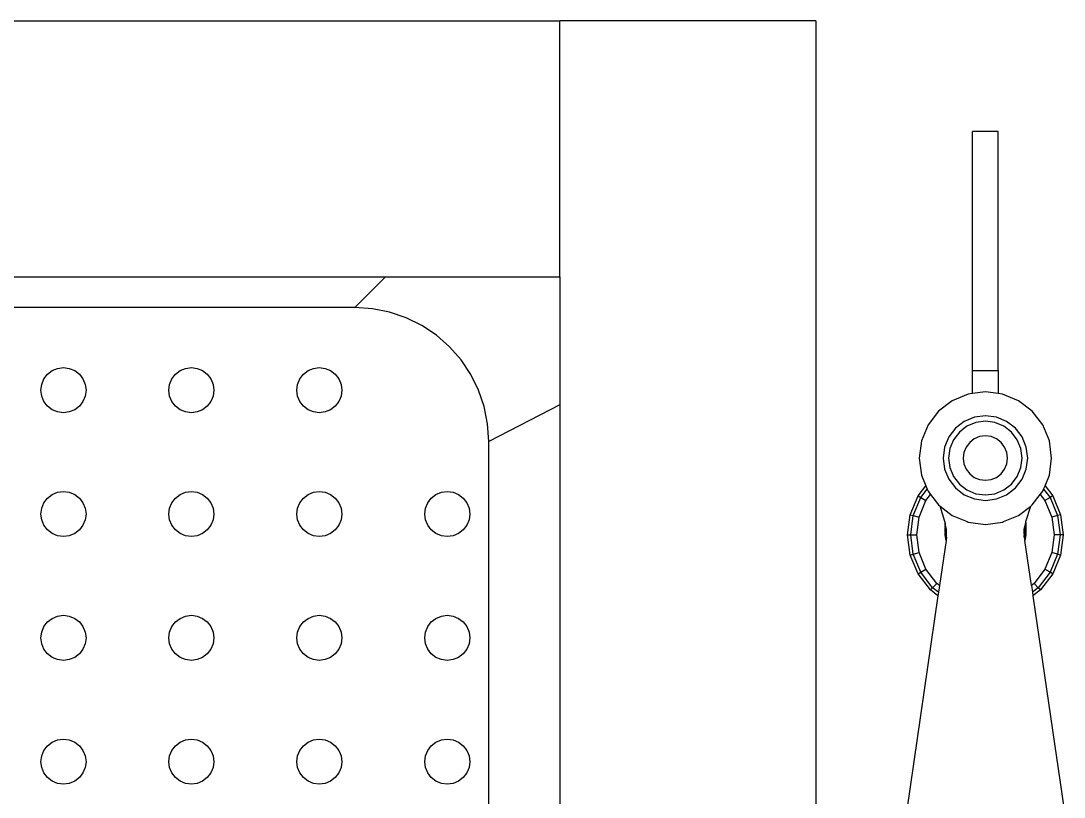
# Model space of a CAD drawing. Header units: millimetres. Extents: x 2562 to 7288, y 778 to 5635.
# Drawn here: x 5986.09 to 6010.56, y 1685.13 to 1703.33 of the extents above; entities that cross this region are included whole.
import ezdxf

# ---------------------------------------------------------------- set-up
doc = ezdxf.new("R2010")
doc.units = ezdxf.units.MM
doc.layers.add('0-gnl-gor3', color=252, linetype='Continuous')
doc.layers.add('2-tef-sabit', color=251, linetype='Continuous')

# ---------------------------------------------------------------- blocks, each defined once
blk = doc.blocks.new('A$C213163F4')
for p, q in [((-93.63, -4), (-89.22, -2.17)), ((-89.22, -2.17), (-84.5, -1.55)), ((-89.22, -2.17), (-89.04, -2.88)), ((-89.04, -2.88), (-84.5, -2.28)), ((-84.5, -1.55), (-79.78, -2.17)), ((-84.5, -1.55), (-84.5, -2.28)), ((-84.5, -2.28), (-79.97, -2.88)), ((-84.5, -2.28), (-84.5, -3.68)), ((-79.78, -2.17), (-79.97, -2.88)), ((-79.78, -2.17), (-75.38, -4)), ((-70.23, -8.67), (-20, -1.34)), ((-106.52, -4.79), (-110.27, -6.35)), ((-102.5, -4.27), (-106.52, -4.79)), ((-98.48, -4.79), (-102.5, -4.27)), ((-96, -5.82), (-98.48, -4.79)), ((-96, -5.82), (-93.63, -4)), ((-95.23, -6.14), (-93.26, -4.63)), ((-93.63, -4), (-93.26, -4.63)), ((-93.26, -4.63), (-89.04, -2.88)), ((-93.26, -4.63), (-92.56, -5.84)), ((-92.56, -5.84), (-88.67, -4.23)), ((-89.04, -2.88), (-88.67, -4.23)), ((-88.67, -4.23), (-84.5, -3.68)), ((-84.5, -3.68), (-80.33, -4.23)), ((-79.97, -2.88), (-80.33, -4.23)), ((-80.33, -4.23), (-76.44, -5.84)), ((-79.97, -2.88), (-75.74, -4.63)), ((-75.74, -4.63), (-76.44, -5.84)), ((-75.38, -4), (-75.74, -4.63)), ((-75.74, -4.63), (-72.11, -7.41)), ((-75.38, -4), (-71.6, -6.9)), ((-110.27, -6.35), (-113.49, -8.82)), ((-95.23, -6.14), (-96, -5.82)), ((-94.73, -6.35), (-95.23, -6.14)), ((-93.98, -6.93), (-94.73, -6.35)), ((-93.98, -6.93), (-92.56, -5.84)), ((-91.52, -8.82), (-93.98, -6.93)), ((-76.44, -5.84), (-73.1, -8.4)), ((-71.6, -6.9), (-72.11, -7.41)), ((-71.6, -6.9), (-70.23, -8.67)), ((-113.49, -8.82), (-115.95, -12.03)), ((-91.25, -9.16), (-91.52, -8.82)), ((-87.6, -10.28), (-91.25, -9.16)), ((-89.05, -12.03), (-91.25, -9.16)), ((-72.63, -9.02), (-83.16, -10.56)), ((-72.11, -7.41), (-73.1, -8.4)), ((-73.1, -8.4), (-72.63, -9.02)), ((-72.63, -9.02), (-71.05, -8.79)), ((-72.11, -7.41), (-71.05, -8.79)), ((-71.05, -8.79), (-70.23, -8.67)), ((-115.95, -12.03), (-117.51, -15.78)), ((-107.46, -11.21), (-109.52, -12.78)), ((-105.07, -10.22), (-107.46, -11.21)), ((-104.74, -11.46), (-106.82, -12.32)), ((-102.5, -9.88), (-105.07, -10.22)), ((-102.5, -11.17), (-104.74, -11.46)), ((-99.93, -10.22), (-102.5, -9.88)), ((-100.27, -11.46), (-102.5, -11.17)), ((-98.19, -12.32), (-100.27, -11.46)), ((-97.54, -11.21), (-99.93, -10.22)), ((-95.49, -12.78), (-97.54, -11.21)), ((-87.6, -15.54), (-89.05, -12.03)), ((-87.42, -10.33), (-87.6, -10.28)), ((-87.42, -10.33), (-87.35, -10.33)), ((-87.35, -10.33), (-86.96, -10.33)), ((-87.12, -10.39), (-87.35, -10.33)), ((-85.77, -10.69), (-87.12, -10.39)), ((-87.12, -10.39), (-85.57, -10.66)), ((-86.96, -10.33), (-86.54, -10.33)), ((-86.96, -10.33), (-84.88, -10.66)), ((-86.54, -10.33), (-86.16, -10.33)), ((-86.54, -10.33), (-84.4, -10.66)), ((-86.16, -10.33), (-83.95, -10.68)), ((-86.16, -10.33), (-85.82, -10.33)), ((-85.82, -10.33), (-83.7, -10.64)), ((-85.82, -10.33), (-85.51, -10.33)), ((-85.51, -10.69), (-85.77, -10.69)), ((-85.57, -10.66), (-85.51, -10.69)), ((-85.51, -10.33), (-83.53, -10.61)), ((-85.51, -10.33), (-85.25, -10.33)), ((-84.83, -10.68), (-85.51, -10.69)), ((-85.25, -10.33), (-83.38, -10.59)), ((-84.83, -10.33), (-85.25, -10.33)), ((-84.88, -10.66), (-84.83, -10.68)), ((-84.83, -10.33), (-84.69, -10.35)), ((-84.4, -10.66), (-84.83, -10.68)), ((-84.69, -10.35), (-84.58, -10.33)), ((-84.69, -10.35), (-83.16, -10.56)), ((-84.69, -10.35), (-83.26, -10.57)), ((-84.58, -10.33), (-84.55, -10.34)), ((-84.55, -10.34), (-84.5, -10.33)), ((-84.5, -10.33), (-83.16, -10.56)), ((-84.4, -10.66), (-84.36, -10.68)), ((-83.95, -10.68), (-84.36, -10.68)), ((-83.95, -10.68), (-83.7, -10.64)), ((-83.7, -10.64), (-83.53, -10.61)), ((-83.53, -10.61), (-83.38, -10.59)), ((-83.38, -10.59), (-83.26, -10.57)), ((-83.26, -10.57), (-83.16, -10.56)), ((-109.52, -12.78), (-111.09, -14.84)), ((-108.6, -13.7), (-109.98, -15.48)), ((-106.82, -12.32), (-108.6, -13.7)), ((-102.5, -14.59), (-103.85, -14.77)), ((-101.15, -14.77), (-102.5, -14.59)), ((-96.4, -13.7), (-98.19, -12.32)), ((-95.03, -15.48), (-96.4, -13.7)), ((-93.91, -14.84), (-95.49, -12.78)), ((-179.04, -16.8), (-179.04, -22.8)), ((-123.04, -16.8), (-179.04, -16.8)), ((-123.04, -22.8), (-123.04, -16.8)), ((-123.04, -16.8), (-117.64, -16.8)), ((-117.64, -16.8), (-118.04, -19.8)), ((-117.51, -15.78), (-117.64, -16.8)), ((-111.09, -14.84), (-112.08, -17.23)), ((-109.98, -15.48), (-110.84, -17.57)), ((-106.18, -16.12), (-107.01, -17.2)), ((-105.1, -15.29), (-106.18, -16.12)), ((-103.85, -14.77), (-105.1, -15.29)), ((-99.9, -15.29), (-101.15, -14.77)), ((-98.82, -16.12), (-99.9, -15.29)), ((-97.99, -17.2), (-98.82, -16.12)), ((-94.16, -17.57), (-95.03, -15.48)), ((-92.92, -17.23), (-93.91, -14.84)), ((-87.5, -15.78), (-87.6, -15.54)), ((-86.97, -19.8), (-87.5, -15.78)), ((-112.08, -17.23), (-112.42, -19.8)), ((-110.84, -17.57), (-111.13, -19.8)), ((-107.53, -18.45), (-107.71, -19.8)), ((-107.01, -17.2), (-107.53, -18.45)), ((-97.47, -18.45), (-97.99, -17.2)), ((-97.29, -19.8), (-97.47, -18.45)), ((-93.87, -19.8), (-94.16, -17.57)), ((-92.58, -19.8), (-92.92, -17.23)), ((-118.04, -19.8), (-117.64, -22.8)), ((-112.42, -19.8), (-112.08, -22.37)), ((-111.13, -19.8), (-110.84, -22.03)), ((-107.71, -19.8), (-107.53, -21.15)), ((-107.53, -21.15), (-107.01, -22.4)), ((-97.99, -22.4), (-97.47, -21.15)), ((-97.47, -21.15), (-97.29, -19.8)), ((-94.16, -22.03), (-93.87, -19.8)), ((-92.92, -22.37), (-92.58, -19.8)), ((-87.5, -23.82), (-86.97, -19.8)), ((-123.04, -22.8), (-179.04, -22.8)), ((-117.64, -22.8), (-123.04, -22.8)), ((-117.64, -22.8), (-117.51, -23.82)), ((-117.51, -23.82), (-115.95, -27.57)), ((-112.08, -22.37), (-111.09, -24.76)), ((-110.84, -22.03), (-109.98, -24.12)), ((-109.98, -24.12), (-108.6, -25.9)), ((-107.01, -22.4), (-106.18, -23.48)), ((-106.18, -23.48), (-105.1, -24.31)), ((-105.1, -24.31), (-103.85, -24.83)), ((-101.15, -24.83), (-99.9, -24.31)), ((-99.9, -24.31), (-98.82, -23.48)), ((-98.82, -23.48), (-97.99, -22.4)), ((-96.4, -25.9), (-95.03, -24.12)), ((-95.03, -24.12), (-94.16, -22.03)), ((-93.91, -24.76), (-92.92, -22.37)), ((-89.05, -27.57), (-87.6, -24.06)), ((-87.6, -24.06), (-87.5, -23.82)), ((-111.09, -24.76), (-109.52, -26.82)), ((-109.52, -26.82), (-107.46, -28.39)), ((-108.6, -25.9), (-106.82, -27.28)), ((-103.85, -24.83), (-102.5, -25.01)), ((-102.5, -25.01), (-101.15, -24.83)), ((-98.19, -27.28), (-96.4, -25.9)), ((-97.54, -28.39), (-95.49, -26.82)), ((-95.49, -26.82), (-93.91, -24.76)), ((-115.95, -27.57), (-113.49, -30.79)), ((-107.46, -28.39), (-105.07, -29.38)), ((-106.82, -27.28), (-104.74, -28.14)), ((-104.74, -28.14), (-102.5, -28.43)), ((-102.5, -28.43), (-100.27, -28.14)), ((-100.27, -28.14), (-98.19, -27.28)), ((-99.93, -29.38), (-97.54, -28.39)), ((-91.25, -30.44), (-89.05, -27.57)), ((-87.6, -29.32), (-91.25, -30.44)), ((-87.42, -29.27), (-87.6, -29.32)), ((-87.35, -29.27), (-87.42, -29.27)), ((-87.12, -29.21), (-87.35, -29.27)), ((-87.35, -29.27), (-86.96, -29.27)), ((-85.77, -28.91), (-87.12, -29.21)), ((-85.57, -28.94), (-87.12, -29.21)), ((-84.88, -28.94), (-86.96, -29.27)), ((-86.96, -29.27), (-86.54, -29.27)), ((-84.4, -28.94), (-86.54, -29.27)), ((-86.54, -29.27), (-86.16, -29.27)), ((-83.95, -28.93), (-86.16, -29.27)), ((-86.16, -29.27), (-85.82, -29.27)), ((-83.7, -28.96), (-85.82, -29.27)), ((-85.82, -29.27), (-85.51, -29.27)), ((-85.51, -28.91), (-85.77, -28.91)), ((-85.51, -28.91), (-85.57, -28.94)), ((-84.83, -28.92), (-85.51, -28.91)), ((-83.53, -28.99), (-85.51, -29.27)), ((-85.51, -29.27), (-85.25, -29.27)), ((-85.25, -29.27), (-85.02, -29.24)), ((-83.38, -29.01), (-85.02, -29.24)), ((-83.26, -29.03), (-85.02, -29.24)), ((-84.83, -29.27), (-85.02, -29.24)), ((-84.83, -28.92), (-84.88, -28.94)), ((-84.4, -28.94), (-84.83, -28.92)), ((-84.71, -29.25), (-84.83, -29.27)), ((-84.69, -29.27), (-84.71, -29.25)), ((-84.69, -29.27), (-84.67, -29.24)), ((-84.64, -29.26), (-84.67, -29.24)), ((-84.58, -29.27), (-84.64, -29.26)), ((-84.58, -29.27), (-84.54, -29.26)), ((-84.54, -29.26), (-84.5, -29.27)), ((-83.16, -29.04), (-84.5, -29.27)), ((-84.36, -28.92), (-84.4, -28.94)), ((-83.95, -28.93), (-84.36, -28.92)), ((-83.95, -28.93), (-83.7, -28.96)), ((-83.7, -28.96), (-83.53, -28.99)), ((-83.53, -28.99), (-83.38, -29.01)), ((-83.38, -29.01), (-83.26, -29.03)), ((-83.26, -29.03), (-83.16, -29.04)), ((-83.16, -29.04), (-72.63, -30.58)), ((-113.49, -30.79), (-110.27, -33.25)), ((-105.07, -29.38), (-102.5, -29.72)), ((-102.5, -29.72), (-99.93, -29.38)), ((-93.98, -32.67), (-91.52, -30.79)), ((-91.52, -30.79), (-91.25, -30.44)), ((-73.1, -31.2), (-76.44, -33.76)), ((-72.63, -30.58), (-73.1, -31.2)), ((-72.11, -32.19), (-73.1, -31.2)), ((-72.63, -30.58), (-71.05, -30.81)), ((-71.05, -30.81), (-72.11, -32.19)), ((-70.23, -30.93), (-71.6, -32.7)), ((-71.05, -30.81), (-70.23, -30.93)), ((-70.23, -30.93), (-20, -38.26)), ((-110.27, -33.25), (-106.52, -34.81)), ((-98.48, -34.81), (-96, -33.78)), ((-96, -33.78), (-95.23, -33.46)), ((-93.63, -35.6), (-96, -33.78)), ((-95.23, -33.46), (-94.73, -33.25)), ((-93.26, -34.97), (-95.23, -33.46)), ((-94.73, -33.25), (-93.98, -32.67)), ((-92.56, -33.76), (-93.98, -32.67)), ((-93.26, -34.97), (-92.56, -33.76)), ((-88.67, -35.37), (-92.56, -33.76)), ((-76.44, -33.76), (-80.33, -35.37)), ((-75.74, -34.97), (-76.44, -33.76)), ((-72.11, -32.19), (-75.74, -34.97)), ((-71.6, -32.7), (-75.38, -35.6)), ((-71.6, -32.7), (-72.11, -32.19)), ((-106.52, -34.81), (-102.5, -35.34)), ((-102.5, -35.34), (-98.48, -34.81)), ((-93.63, -35.6), (-93.26, -34.97)), ((-89.22, -37.43), (-93.63, -35.6)), ((-89.04, -36.72), (-93.26, -34.97)), ((-89.04, -36.72), (-88.67, -35.37)), ((-84.5, -35.92), (-88.67, -35.37)), ((-80.33, -35.37), (-84.5, -35.92)), ((-84.5, -37.32), (-84.5, -35.92)), ((-79.97, -36.72), (-80.33, -35.37)), ((-75.74, -34.97), (-79.97, -36.72)), ((-75.38, -35.6), (-79.78, -37.43)), ((-75.38, -35.6), (-75.74, -34.97)), ((-89.22, -37.43), (-89.04, -36.72)), ((-84.5, -38.05), (-89.22, -37.43)), ((-84.5, -37.32), (-89.04, -36.72)), ((-79.97, -36.72), (-84.5, -37.32)), ((-84.5, -38.05), (-84.5, -37.32)), ((-79.78, -37.43), (-84.5, -38.05)), ((-79.78, -37.43), (-79.97, -36.72))]:
    blk.add_line(p, q)
blk = doc.blocks.new('sink plan')
at = {"layer": '0-gnl-gor3'}
for p, q in [((70185.92, 17466.88), (69776.11, 17466.88)), ((70185.92, 17466.88), (70185.92, 17406.88)), ((70095.86, 17406.88), (69866.41, 17406.88)), ((70095.86, 17406.88), (70087.3, 17390.18)), ((70125.92, 17406.88), (70095.86, 17406.88)), ((70125.92, 17406.88), (70185.92, 17406.88)), ((70125.92, 17365.97), (70125.92, 17406.88)), ((70185.92, 17116.68), (70185.92, 17406.88)), ((69874.96, 17390.18), (70087.3, 17390.18)), ((70087.3, 17390.18), (70091.45, 17389.91)), ((70091.45, 17389.91), (70095.47, 17389.11)), ((70095.47, 17389.11), (70099.35, 17387.79)), ((70012.23, 17385.73), (70010.86, 17385.55)), ((70013.6, 17385.55), (70012.23, 17385.73)), ((70041.26, 17385.73), (70039.9, 17385.55)), ((70042.63, 17385.55), (70041.26, 17385.73)), ((70070.3, 17385.73), (70068.93, 17385.55)), ((70071.67, 17385.55), (70070.3, 17385.73)), ((70099.35, 17387.79), (70103.03, 17385.98)), ((70103.03, 17385.98), (70106.44, 17383.7)), ((70008.49, 17384.18), (70007.65, 17383.08)), ((70009.59, 17385.02), (70008.49, 17384.18)), ((70010.86, 17385.55), (70009.59, 17385.02)), ((70014.88, 17385.02), (70013.6, 17385.55)), ((70015.97, 17384.18), (70014.88, 17385.02)), ((70016.81, 17383.08), (70015.97, 17384.18)), ((70037.53, 17384.18), (70036.68, 17383.08)), ((70038.62, 17385.02), (70037.53, 17384.18)), ((70039.9, 17385.55), (70038.62, 17385.02)), ((70043.91, 17385.02), (70042.63, 17385.55)), ((70045, 17384.18), (70043.91, 17385.02)), ((70045.84, 17383.08), (70045, 17384.18)), ((70066.56, 17384.18), (70065.72, 17383.08)), ((70067.66, 17385.02), (70066.56, 17384.18)), ((70068.93, 17385.55), (70067.66, 17385.02)), ((70072.94, 17385.02), (70071.67, 17385.55)), ((70074.04, 17384.18), (70072.94, 17385.02)), ((70074.88, 17383.08), (70074.04, 17384.18)), ((70106.44, 17383.7), (70109.52, 17380.99)), ((70007.12, 17381.81), (70006.94, 17380.44)), ((70007.65, 17383.08), (70007.12, 17381.81)), ((70017.34, 17381.81), (70016.81, 17383.08)), ((70017.52, 17380.44), (70017.34, 17381.81)), ((70036.16, 17381.81), (70035.98, 17380.44)), ((70036.68, 17383.08), (70036.16, 17381.81)), ((70046.37, 17381.81), (70045.84, 17383.08)), ((70046.55, 17380.44), (70046.37, 17381.81)), ((70065.19, 17381.81), (70065.01, 17380.44)), ((70065.72, 17383.08), (70065.19, 17381.81)), ((70075.41, 17381.81), (70074.88, 17383.08)), ((70075.59, 17380.44), (70075.41, 17381.81)), ((70109.52, 17380.99), (70112.23, 17377.91)), ((70006.94, 17380.44), (70007.12, 17379.07)), ((70007.12, 17379.07), (70007.65, 17377.8)), ((70016.81, 17377.8), (70017.34, 17379.07)), ((70017.34, 17379.07), (70017.52, 17380.44)), ((70035.98, 17380.44), (70036.16, 17379.07)), ((70036.16, 17379.07), (70036.68, 17377.8)), ((70045.84, 17377.8), (70046.37, 17379.07)), ((70046.37, 17379.07), (70046.55, 17380.44)), ((70065.01, 17380.44), (70065.19, 17379.07)), ((70065.19, 17379.07), (70065.72, 17377.8)), ((70074.88, 17377.8), (70075.41, 17379.07)), ((70075.41, 17379.07), (70075.59, 17380.44)), ((70007.65, 17377.8), (70008.49, 17376.7)), ((70008.49, 17376.7), (70009.59, 17375.86)), ((70009.59, 17375.86), (70010.86, 17375.33)), ((70013.6, 17375.33), (70014.88, 17375.86)), ((70014.88, 17375.86), (70015.97, 17376.7)), ((70015.97, 17376.7), (70016.81, 17377.8)), ((70036.68, 17377.8), (70037.53, 17376.7)), ((70037.53, 17376.7), (70038.62, 17375.86)), ((70038.62, 17375.86), (70039.9, 17375.33)), ((70042.63, 17375.33), (70043.91, 17375.86)), ((70043.91, 17375.86), (70045, 17376.7)), ((70045, 17376.7), (70045.84, 17377.8)), ((70065.72, 17377.8), (70066.56, 17376.7)), ((70066.56, 17376.7), (70067.66, 17375.86)), ((70067.66, 17375.86), (70068.93, 17375.33)), ((70071.67, 17375.33), (70072.94, 17375.86)), ((70072.94, 17375.86), (70074.04, 17376.7)), ((70074.04, 17376.7), (70074.88, 17377.8)), ((70112.23, 17377.91), (70114.5, 17374.5)), ((70010.86, 17375.33), (70012.23, 17375.15)), ((70012.23, 17375.15), (70013.6, 17375.33)), ((70039.9, 17375.33), (70041.26, 17375.15)), ((70041.26, 17375.15), (70042.63, 17375.33)), ((70068.93, 17375.33), (70070.3, 17375.15)), ((70070.3, 17375.15), (70071.67, 17375.33)), ((70114.5, 17374.5), (70116.32, 17370.82)), ((70116.32, 17370.82), (70117.64, 17366.94)), ((70117.64, 17366.94), (70118.44, 17362.92)), ((70125.92, 17365.97), (70118.71, 17358.77)), ((70125.92, 17157.32), (70125.92, 17365.97)), ((70118.44, 17362.92), (70118.71, 17358.77)), ((70118.71, 17358.77), (70118.71, 17164.52)), ((70008.49, 17354.18), (70007.65, 17353.08)), ((70009.59, 17355.02), (70008.49, 17354.18)), ((70010.86, 17355.55), (70009.59, 17355.02)), ((70012.23, 17355.73), (70010.86, 17355.55)), ((70013.6, 17355.55), (70012.23, 17355.73)), ((70014.88, 17355.02), (70013.6, 17355.55)), ((70015.97, 17354.18), (70014.88, 17355.02)), ((70016.81, 17353.08), (70015.97, 17354.18)), ((70037.53, 17354.18), (70036.68, 17353.08)), ((70038.62, 17355.02), (70037.53, 17354.18)), ((70039.9, 17355.55), (70038.62, 17355.02)), ((70041.26, 17355.73), (70039.9, 17355.55)), ((70042.63, 17355.55), (70041.26, 17355.73)), ((70043.91, 17355.02), (70042.63, 17355.55)), ((70045, 17354.18), (70043.91, 17355.02)), ((70045.84, 17353.08), (70045, 17354.18)), ((70066.56, 17354.18), (70065.72, 17353.08)), ((70067.66, 17355.02), (70066.56, 17354.18)), ((70068.93, 17355.55), (70067.66, 17355.02)), ((70070.3, 17355.73), (70068.93, 17355.55)), ((70071.67, 17355.55), (70070.3, 17355.73)), ((70072.94, 17355.02), (70071.67, 17355.55)), ((70074.04, 17354.18), (70072.94, 17355.02)), ((70074.88, 17353.08), (70074.04, 17354.18)), ((70095.59, 17354.18), (70094.75, 17353.08)), ((70096.69, 17355.02), (70095.59, 17354.18)), ((70097.96, 17355.55), (70096.69, 17355.02)), ((70099.33, 17355.73), (70097.96, 17355.55)), ((70100.7, 17355.55), (70099.33, 17355.73)), ((70101.98, 17355.02), (70100.7, 17355.55)), ((70103.07, 17354.18), (70101.98, 17355.02)), ((70103.91, 17353.08), (70103.07, 17354.18)), ((70007.12, 17351.81), (70006.94, 17350.44)), ((70007.65, 17353.08), (70007.12, 17351.81)), ((70017.34, 17351.81), (70016.81, 17353.08)), ((70017.52, 17350.44), (70017.34, 17351.81)), ((70036.16, 17351.81), (70035.98, 17350.44)), ((70036.68, 17353.08), (70036.16, 17351.81)), ((70046.37, 17351.81), (70045.84, 17353.08)), ((70046.55, 17350.44), (70046.37, 17351.81)), ((70065.19, 17351.81), (70065.01, 17350.44)), ((70065.72, 17353.08), (70065.19, 17351.81)), ((70075.41, 17351.81), (70074.88, 17353.08)), ((70075.59, 17350.44), (70075.41, 17351.81)), ((70094.23, 17351.81), (70094.04, 17350.44)), ((70094.75, 17353.08), (70094.23, 17351.81)), ((70104.44, 17351.81), (70103.91, 17353.08)), ((70104.62, 17350.44), (70104.44, 17351.81)), ((70006.94, 17350.44), (70007.12, 17349.07)), ((70007.12, 17349.07), (70007.65, 17347.79)), ((70016.81, 17347.79), (70017.34, 17349.07)), ((70017.34, 17349.07), (70017.52, 17350.44)), ((70035.98, 17350.44), (70036.16, 17349.07)), ((70036.16, 17349.07), (70036.68, 17347.79)), ((70045.84, 17347.79), (70046.37, 17349.07)), ((70046.37, 17349.07), (70046.55, 17350.44)), ((70065.01, 17350.44), (70065.19, 17349.07)), ((70065.19, 17349.07), (70065.72, 17347.79)), ((70074.88, 17347.79), (70075.41, 17349.07)), ((70075.41, 17349.07), (70075.59, 17350.44)), ((70094.04, 17350.44), (70094.23, 17349.07)), ((70094.23, 17349.07), (70094.75, 17347.79)), ((70103.91, 17347.79), (70104.44, 17349.07)), ((70104.44, 17349.07), (70104.62, 17350.44)), ((70007.65, 17347.79), (70008.49, 17346.7)), ((70008.49, 17346.7), (70009.59, 17345.86)), ((70014.88, 17345.86), (70015.97, 17346.7)), ((70015.97, 17346.7), (70016.81, 17347.79)), ((70036.68, 17347.79), (70037.53, 17346.7)), ((70037.53, 17346.7), (70038.62, 17345.86)), ((70043.91, 17345.86), (70045, 17346.7)), ((70045, 17346.7), (70045.84, 17347.79)), ((70065.72, 17347.79), (70066.56, 17346.7)), ((70066.56, 17346.7), (70067.66, 17345.86)), ((70072.94, 17345.86), (70074.04, 17346.7)), ((70074.04, 17346.7), (70074.88, 17347.79)), ((70094.75, 17347.79), (70095.59, 17346.7)), ((70095.59, 17346.7), (70096.69, 17345.86)), ((70101.98, 17345.86), (70103.07, 17346.7)), ((70103.07, 17346.7), (70103.91, 17347.79)), ((70009.59, 17345.86), (70010.86, 17345.33)), ((70010.86, 17345.33), (70012.23, 17345.15)), ((70012.23, 17345.15), (70013.6, 17345.33)), ((70013.6, 17345.33), (70014.88, 17345.86)), ((70038.62, 17345.86), (70039.9, 17345.33)), ((70039.9, 17345.33), (70041.26, 17345.15)), ((70041.26, 17345.15), (70042.63, 17345.33)), ((70042.63, 17345.33), (70043.91, 17345.86)), ((70067.66, 17345.86), (70068.93, 17345.33)), ((70068.93, 17345.33), (70070.3, 17345.15)), ((70070.3, 17345.15), (70071.67, 17345.33)), ((70071.67, 17345.33), (70072.94, 17345.86)), ((70096.69, 17345.86), (70097.96, 17345.33)), ((70097.96, 17345.33), (70099.33, 17345.15)), ((70099.33, 17345.15), (70100.7, 17345.33)), ((70100.7, 17345.33), (70101.98, 17345.86)), ((70009.59, 17325.01), (70008.49, 17324.17)), ((70010.86, 17325.54), (70009.59, 17325.01)), ((70012.23, 17325.72), (70010.86, 17325.54)), ((70013.6, 17325.54), (70012.23, 17325.72)), ((70014.88, 17325.01), (70013.6, 17325.54)), ((70015.97, 17324.17), (70014.88, 17325.01)), ((70038.62, 17325.01), (70037.53, 17324.17)), ((70039.9, 17325.54), (70038.62, 17325.01)), ((70041.26, 17325.72), (70039.9, 17325.54)), ((70042.63, 17325.54), (70041.26, 17325.72)), ((70043.91, 17325.01), (70042.63, 17325.54)), ((70045, 17324.17), (70043.91, 17325.01)), ((70067.66, 17325.01), (70066.56, 17324.17)), ((70068.93, 17325.54), (70067.66, 17325.01)), ((70070.3, 17325.72), (70068.93, 17325.54)), ((70071.67, 17325.54), (70070.3, 17325.72)), ((70072.94, 17325.01), (70071.67, 17325.54)), ((70074.04, 17324.17), (70072.94, 17325.01)), ((70096.69, 17325.01), (70095.59, 17324.17)), ((70097.96, 17325.54), (70096.69, 17325.01)), ((70099.33, 17325.72), (70097.96, 17325.54)), ((70100.7, 17325.54), (70099.33, 17325.72)), ((70101.98, 17325.01), (70100.7, 17325.54)), ((70103.07, 17324.17), (70101.98, 17325.01)), ((70007.65, 17323.08), (70007.12, 17321.8)), ((70008.49, 17324.17), (70007.65, 17323.08)), ((70016.81, 17323.08), (70015.97, 17324.17)), ((70017.34, 17321.8), (70016.81, 17323.08)), ((70036.68, 17323.08), (70036.16, 17321.8)), ((70037.53, 17324.17), (70036.68, 17323.08)), ((70045.84, 17323.08), (70045, 17324.17)), ((70046.37, 17321.8), (70045.84, 17323.08)), ((70065.72, 17323.08), (70065.19, 17321.8)), ((70066.56, 17324.17), (70065.72, 17323.08)), ((70074.88, 17323.08), (70074.04, 17324.17)), ((70075.41, 17321.8), (70074.88, 17323.08)), ((70094.75, 17323.08), (70094.23, 17321.8)), ((70095.59, 17324.17), (70094.75, 17323.08)), ((70103.91, 17323.08), (70103.07, 17324.17)), ((70104.44, 17321.8), (70103.91, 17323.08)), ((70007.12, 17321.8), (70006.94, 17320.43)), ((70006.94, 17320.43), (70007.12, 17319.07)), ((70017.52, 17320.43), (70017.34, 17321.8)), ((70017.34, 17319.07), (70017.52, 17320.43)), ((70036.16, 17321.8), (70035.98, 17320.43)), ((70035.98, 17320.43), (70036.16, 17319.07)), ((70046.55, 17320.43), (70046.37, 17321.8)), ((70046.37, 17319.07), (70046.55, 17320.43)), ((70065.19, 17321.8), (70065.01, 17320.43)), ((70065.01, 17320.43), (70065.19, 17319.07)), ((70075.59, 17320.43), (70075.41, 17321.8)), ((70075.41, 17319.07), (70075.59, 17320.43)), ((70094.23, 17321.8), (70094.04, 17320.43)), ((70094.04, 17320.43), (70094.23, 17319.07)), ((70104.62, 17320.43), (70104.44, 17321.8)), ((70104.44, 17319.07), (70104.62, 17320.43)), ((70007.12, 17319.07), (70007.65, 17317.79)), ((70007.65, 17317.79), (70008.49, 17316.69)), ((70015.97, 17316.69), (70016.81, 17317.79)), ((70016.81, 17317.79), (70017.34, 17319.07)), ((70036.16, 17319.07), (70036.68, 17317.79)), ((70036.68, 17317.79), (70037.53, 17316.69)), ((70045, 17316.69), (70045.84, 17317.79)), ((70045.84, 17317.79), (70046.37, 17319.07)), ((70065.19, 17319.07), (70065.72, 17317.79)), ((70065.72, 17317.79), (70066.56, 17316.69)), ((70074.04, 17316.69), (70074.88, 17317.79)), ((70074.88, 17317.79), (70075.41, 17319.07)), ((70094.23, 17319.07), (70094.75, 17317.79)), ((70094.75, 17317.79), (70095.59, 17316.69)), ((70103.07, 17316.69), (70103.91, 17317.79)), ((70103.91, 17317.79), (70104.44, 17319.07)), ((70008.49, 17316.69), (70009.59, 17315.85)), ((70009.59, 17315.85), (70010.86, 17315.33)), ((70010.86, 17315.33), (70012.23, 17315.15)), ((70012.23, 17315.15), (70013.6, 17315.33)), ((70013.6, 17315.33), (70014.88, 17315.85)), ((70014.88, 17315.85), (70015.97, 17316.69)), ((70037.53, 17316.69), (70038.62, 17315.85)), ((70038.62, 17315.85), (70039.9, 17315.33)), ((70039.9, 17315.33), (70041.26, 17315.15)), ((70041.26, 17315.15), (70042.63, 17315.33)), ((70042.63, 17315.33), (70043.91, 17315.85)), ((70043.91, 17315.85), (70045, 17316.69)), ((70066.56, 17316.69), (70067.66, 17315.85)), ((70067.66, 17315.85), (70068.93, 17315.33)), ((70068.93, 17315.33), (70070.3, 17315.15)), ((70070.3, 17315.15), (70071.67, 17315.33)), ((70071.67, 17315.33), (70072.94, 17315.85)), ((70072.94, 17315.85), (70074.04, 17316.69)), ((70095.59, 17316.69), (70096.69, 17315.85)), ((70096.69, 17315.85), (70097.96, 17315.33)), ((70097.96, 17315.33), (70099.33, 17315.15)), ((70099.33, 17315.15), (70100.7, 17315.33)), ((70100.7, 17315.33), (70101.98, 17315.85)), ((70101.98, 17315.85), (70103.07, 17316.69)), ((70010.86, 17295.54), (70009.59, 17295.01)), ((70012.23, 17295.72), (70010.86, 17295.54)), ((70013.6, 17295.54), (70012.23, 17295.72)), ((70014.88, 17295.01), (70013.6, 17295.54)), ((70039.9, 17295.54), (70038.62, 17295.01)), ((70041.26, 17295.72), (70039.9, 17295.54)), ((70042.63, 17295.54), (70041.26, 17295.72)), ((70043.91, 17295.01), (70042.63, 17295.54)), ((70068.93, 17295.54), (70067.66, 17295.01)), ((70070.3, 17295.72), (70068.93, 17295.54)), ((70071.67, 17295.54), (70070.3, 17295.72)), ((70072.94, 17295.01), (70071.67, 17295.54)), ((70097.96, 17295.54), (70096.69, 17295.01)), ((70099.33, 17295.72), (70097.96, 17295.54)), ((70100.7, 17295.54), (70099.33, 17295.72)), ((70101.98, 17295.01), (70100.7, 17295.54)), ((70007.65, 17293.08), (70007.12, 17291.8)), ((70008.49, 17294.17), (70007.65, 17293.08)), ((70009.59, 17295.01), (70008.49, 17294.17)), ((70015.97, 17294.17), (70014.88, 17295.01)), ((70016.81, 17293.08), (70015.97, 17294.17)), ((70017.34, 17291.8), (70016.81, 17293.08)), ((70036.68, 17293.08), (70036.16, 17291.8)), ((70037.53, 17294.17), (70036.68, 17293.08)), ((70038.62, 17295.01), (70037.53, 17294.17)), ((70045, 17294.17), (70043.91, 17295.01)), ((70045.84, 17293.08), (70045, 17294.17)), ((70046.37, 17291.8), (70045.84, 17293.08)), ((70065.72, 17293.08), (70065.19, 17291.8)), ((70066.56, 17294.17), (70065.72, 17293.08)), ((70067.66, 17295.01), (70066.56, 17294.17)), ((70074.04, 17294.17), (70072.94, 17295.01)), ((70074.88, 17293.08), (70074.04, 17294.17)), ((70075.41, 17291.8), (70074.88, 17293.08)), ((70094.75, 17293.08), (70094.23, 17291.8)), ((70095.59, 17294.17), (70094.75, 17293.08)), ((70096.69, 17295.01), (70095.59, 17294.17)), ((70103.07, 17294.17), (70101.98, 17295.01)), ((70103.91, 17293.08), (70103.07, 17294.17)), ((70104.44, 17291.8), (70103.91, 17293.08)), ((70007.12, 17291.8), (70006.94, 17290.43)), ((70006.94, 17290.43), (70007.12, 17289.06)), ((70017.52, 17290.43), (70017.34, 17291.8)), ((70017.34, 17289.06), (70017.52, 17290.43)), ((70036.16, 17291.8), (70035.98, 17290.43)), ((70035.98, 17290.43), (70036.16, 17289.06)), ((70046.55, 17290.43), (70046.37, 17291.8)), ((70046.37, 17289.06), (70046.55, 17290.43)), ((70065.19, 17291.8), (70065.01, 17290.43)), ((70065.01, 17290.43), (70065.19, 17289.06)), ((70075.59, 17290.43), (70075.41, 17291.8)), ((70075.41, 17289.06), (70075.59, 17290.43)), ((70094.23, 17291.8), (70094.04, 17290.43)), ((70094.04, 17290.43), (70094.23, 17289.06)), ((70104.62, 17290.43), (70104.44, 17291.8)), ((70104.44, 17289.06), (70104.62, 17290.43)), ((70007.12, 17289.06), (70007.65, 17287.79)), ((70007.65, 17287.79), (70008.49, 17286.69)), ((70015.97, 17286.69), (70016.81, 17287.79)), ((70016.81, 17287.79), (70017.34, 17289.06)), ((70036.16, 17289.06), (70036.68, 17287.79)), ((70036.68, 17287.79), (70037.53, 17286.69)), ((70045, 17286.69), (70045.84, 17287.79)), ((70045.84, 17287.79), (70046.37, 17289.06)), ((70065.19, 17289.06), (70065.72, 17287.79)), ((70065.72, 17287.79), (70066.56, 17286.69)), ((70074.04, 17286.69), (70074.88, 17287.79)), ((70074.88, 17287.79), (70075.41, 17289.06)), ((70094.23, 17289.06), (70094.75, 17287.79)), ((70094.75, 17287.79), (70095.59, 17286.69)), ((70103.07, 17286.69), (70103.91, 17287.79)), ((70103.91, 17287.79), (70104.44, 17289.06)), ((70008.49, 17286.69), (70009.59, 17285.85)), ((70009.59, 17285.85), (70010.86, 17285.32)), ((70010.86, 17285.32), (70012.23, 17285.14)), ((70012.23, 17285.14), (70013.6, 17285.32)), ((70013.6, 17285.32), (70014.88, 17285.85)), ((70014.88, 17285.85), (70015.97, 17286.69)), ((70037.53, 17286.69), (70038.62, 17285.85)), ((70038.62, 17285.85), (70039.9, 17285.32)), ((70039.9, 17285.32), (70041.26, 17285.14)), ((70041.26, 17285.14), (70042.63, 17285.32)), ((70042.63, 17285.32), (70043.91, 17285.85)), ((70043.91, 17285.85), (70045, 17286.69)), ((70066.56, 17286.69), (70067.66, 17285.85)), ((70067.66, 17285.85), (70068.93, 17285.32)), ((70068.93, 17285.32), (70070.3, 17285.14)), ((70070.3, 17285.14), (70071.67, 17285.32)), ((70071.67, 17285.32), (70072.94, 17285.85)), ((70072.94, 17285.85), (70074.04, 17286.69)), ((70095.59, 17286.69), (70096.69, 17285.85)), ((70096.69, 17285.85), (70097.96, 17285.32)), ((70097.96, 17285.32), (70099.33, 17285.14)), ((70099.33, 17285.14), (70100.7, 17285.32)), ((70100.7, 17285.32), (70101.98, 17285.85)), ((70101.98, 17285.85), (70103.07, 17286.69))]:
    blk.add_line(p, q, dxfattribs=at)
blk = doc.blocks.new('DELIUNIT')
at = {"layer": '0-gnl-gor3', "extrusion": (0, 0, -1), "xscale": -0.1, "yscale": 0.1, "zscale": -0.1}
blk.add_blockref('A$C213163F4', (237.23, 126.835), dxfattribs=at)
at = {"layer": '0-gnl-gor3', "xscale": -0.1, "yscale": 0.1, "zscale": 0.1}
blk.add_blockref('sink plan', (6760.861, -1625.812), dxfattribs=at)

msp = doc.modelspace()

# ---------------------------------------------------------------- block references
at = {"layer": '2-tef-sabit', "rotation": 270}
msp.add_blockref('DELIUNIT', (5883.854, 1445.602), dxfattribs=at)

doc.saveas('drawing.dxf')
